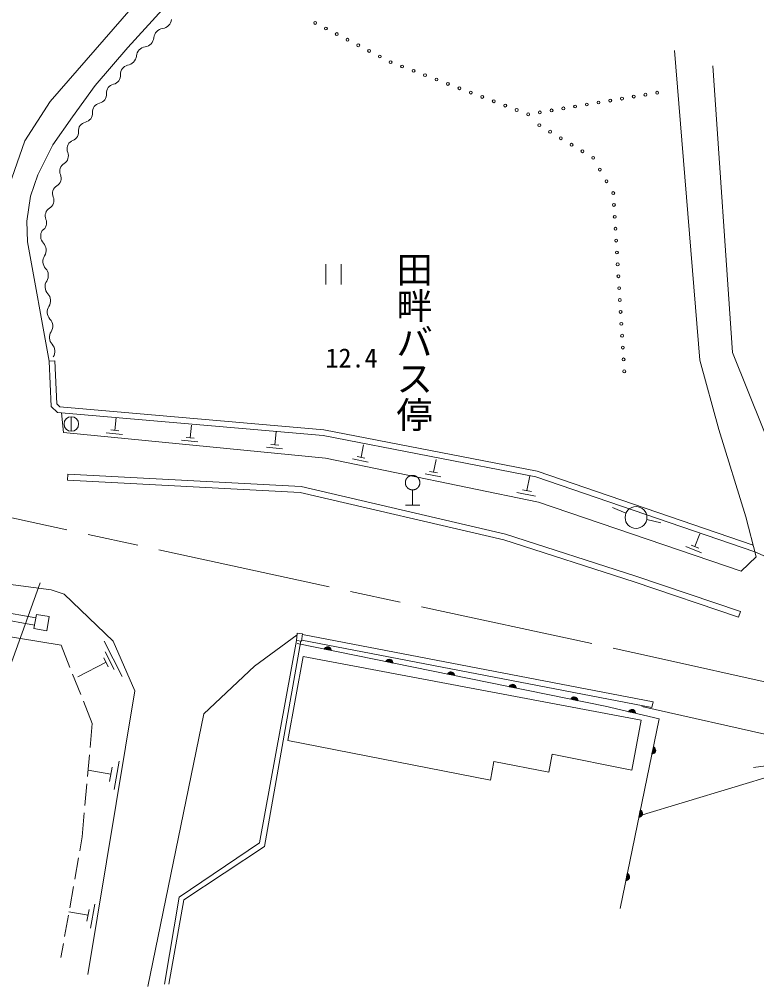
# Model space of a CAD drawing. Units: millimetres, scale not verified. Extents: x 40000 to 680000, y 20000 to 380000.
# Drawn here: x 367886 to 418664, y 261544 to 328176 of the extents above; entities that cross this region are included whole.
import ezdxf
from ezdxf.enums import TextEntityAlignment as Align

# ---------------------------------------------------------------- set-up
doc = ezdxf.new("R2010")
doc.units = ezdxf.units.MM
doc.header["$LTSCALE"] = 1000
doc.linetypes.add('CHAIN', pattern=[18.5, 12, -1.5, 3.5, -1.5])
for name, color, linetype, lineweight in [('M-BGD', 7, 'Continuous', 13), ('M-BMK', 2, 'CHAIN', 13), ('M-STR-STRC', 7, 'Continuous', 13), ('M-WORK', 1, 'Continuous', 13)]:
    doc.layers.add(name, color=color, linetype=linetype, lineweight=lineweight)
doc.styles.add('@ＭＳ ゴシック', font='')
doc.styles.add('ＭＳ ゴシック', font='')
doc.styles.get('@ＭＳ ゴシック').set_extended_font_data('@MS Gothic')
doc.styles.get('ＭＳ ゴシック').set_extended_font_data('MS Gothic')

msp = doc.modelspace()

# ---------------------------------------------------------------- linework, layer by layer
at = {"layer": 'M-BGD'}
for p, q in [((409665, 294152), (408743, 294540)), ((411092, 293714), (412067, 293493)), ((387009, 285179), (408223, 280862)), ((388885, 284797), (388917, 284852)), ((389375, 284697), (388885, 284797)), ((389362, 284730), (388911, 284822)), ((388917, 284852), (388956, 284895)), ((388927, 284850), (389358, 284762)), ((389354, 284793), (388942, 284877)), ((388956, 284895), (389015, 284934)), ((388978, 284900), (389331, 284829)), ((389307, 284864), (389013, 284924)), ((389015, 284934), (389070, 284953)), ((389068, 284943), (389264, 284903)), ((389070, 284953), (389133, 284961)), ((389133, 284961), (389211, 284945)), ((389211, 284945), (389266, 284913)), ((389266, 284913), (389309, 284874)), ((389309, 284874), (389348, 284815)), ((389348, 284815), (389368, 284760)), ((389368, 284760), (389375, 284697)), ((393128, 283933), (393160, 283988)), ((393618, 283834), (393128, 283933)), ((393604, 283867), (393154, 283959)), ((393160, 283988), (393199, 284031)), ((393169, 283986), (393601, 283899)), ((393597, 283930), (393185, 284014)), ((393199, 284031), (393258, 284070)), ((393221, 284037), (393573, 283965)), ((393550, 284001), (393256, 284061)), ((393258, 284070), (393313, 284090)), ((393311, 284080), (393507, 284040)), ((393313, 284090), (393376, 284097)), ((393376, 284097), (393454, 284081)), ((393454, 284081), (393509, 284050)), ((393509, 284050), (393552, 284011)), ((393552, 284011), (393591, 283952)), ((393591, 283952), (393610, 283897)), ((393610, 283897), (393618, 283834)), ((397442, 283168), (397501, 283207)), ((397793, 283137), (397499, 283197)), ((397501, 283207), (397556, 283226)), ((397554, 283217), (397750, 283177)), ((397556, 283226), (397619, 283234)), ((397619, 283234), (397697, 283218)), ((397697, 283218), (397752, 283187)), ((397371, 283070), (397402, 283125)), ((397861, 282970), (397371, 283070)), ((397847, 283004), (397396, 283096)), ((397402, 283125), (397442, 283168)), ((397412, 283123), (397843, 283035)), ((397840, 283067), (397428, 283150)), ((397463, 283174), (397816, 283102)), ((397752, 283187), (397795, 283147)), ((397795, 283147), (397834, 283088)), ((397834, 283088), (397853, 283033)), ((397853, 283033), (397861, 282970)), ((401614, 282207), (401645, 282262)), ((402104, 282107), (401614, 282207)), ((402090, 282141), (401639, 282232)), ((401645, 282262), (401685, 282305)), ((401655, 282260), (402086, 282172)), ((402082, 282203), (401671, 282287)), ((401685, 282305), (401744, 282344)), ((401706, 282311), (402059, 282239)), ((402036, 282274), (401742, 282334)), ((401744, 282344), (401799, 282363)), ((401797, 282353), (401993, 282313)), ((401799, 282363), (401861, 282371)), ((401861, 282371), (401940, 282355)), ((401940, 282355), (401995, 282323)), ((401995, 282323), (402038, 282284)), ((402038, 282284), (402077, 282225)), ((402077, 282225), (402096, 282170)), ((402096, 282170), (402104, 282107)), ((405856, 281344), (405888, 281398)), ((406346, 281244), (405856, 281344)), ((406333, 281277), (405882, 281369)), ((405888, 281398), (405927, 281441)), ((405898, 281396), (406329, 281309)), ((406325, 281340), (405914, 281424)), ((405927, 281441), (405986, 281480)), ((405949, 281447), (406302, 281375)), ((406278, 281411), (405984, 281471)), ((405986, 281480), (406041, 281500)), ((406039, 281490), (406235, 281450)), ((406041, 281500), (406104, 281508)), ((406104, 281508), (406183, 281492)), ((406183, 281492), (406237, 281460)), ((406237, 281460), (406280, 281421)), ((406280, 281421), (406319, 281362)), ((406319, 281362), (406339, 281307)), ((406339, 281307), (406346, 281244)), ((408223, 280862), (411947, 279997)), ((409841, 280486), (409874, 280540)), ((409874, 280540), (409915, 280582)), ((409884, 280538), (410313, 280438)), ((410310, 280470), (409901, 280565)), ((409915, 280582), (409975, 280619)), ((409937, 280587), (410287, 280506)), ((410265, 280542), (409973, 280610)), ((409975, 280619), (410031, 280637)), ((410028, 280627), (410223, 280582)), ((410031, 280637), (410093, 280643)), ((410093, 280643), (410171, 280625)), ((410171, 280625), (410225, 280592)), ((410225, 280592), (410267, 280551)), ((410267, 280551), (410305, 280491)), ((410751, 280831), (420577, 278639)), ((411947, 279997), (409254, 266925)), ((410328, 280373), (409841, 280486)), ((410316, 280407), (409868, 280511)), ((410305, 280491), (410323, 280436)), ((410323, 280436), (410328, 280373)), ((411448, 277573), (411549, 278063)), ((411481, 277587), (411574, 278037)), ((411601, 278022), (411513, 277591)), ((411544, 277594), (411629, 278006)), ((411549, 278063), (411603, 278031)), ((411652, 277970), (411579, 277618)), ((411603, 278031), (411646, 277992)), ((411615, 277641), (411675, 277935)), ((411646, 277992), (411685, 277933)), ((411695, 277880), (411654, 277684)), ((411685, 277933), (411704, 277878)), ((411704, 277878), (411712, 277815)), ((411511, 277581), (411448, 277573)), ((411566, 277600), (411511, 277581)), ((411625, 277639), (411566, 277600)), ((411664, 277682), (411625, 277639)), ((411696, 277737), (411664, 277682)), ((411712, 277815), (411696, 277737)), ((421343, 276573), (410569, 273306)), ((418446, 276640), (420736, 276957)), ((410550, 273216), (410651, 273706)), ((410613, 273224), (410550, 273216)), ((410584, 273230), (410676, 273680)), ((410668, 273243), (410613, 273224)), ((410704, 273664), (410615, 273233)), ((410646, 273237), (410731, 273649)), ((410651, 273706), (410706, 273674)), ((410727, 273282), (410668, 273243)), ((410755, 273613), (410682, 273261)), ((410706, 273674), (410749, 273635)), ((410717, 273284), (410778, 273578)), ((410767, 273325), (410727, 273282)), ((410749, 273635), (410788, 273576)), ((410797, 273523), (410757, 273327)), ((410798, 273380), (410767, 273325)), ((410788, 273576), (410807, 273521)), ((410814, 273458), (410798, 273380)), ((410807, 273521), (410814, 273458)), ((409653, 268859), (409754, 269349)), ((409686, 268873), (409779, 269323)), ((409806, 269307), (409718, 268876)), ((409749, 268880), (409834, 269291)), ((409754, 269349), (409808, 269317)), ((409857, 269256), (409784, 268903)), ((409808, 269317), (409851, 269278)), ((409820, 268927), (409880, 269221)), ((409851, 269278), (409890, 269219)), ((409890, 269219), (409909, 269164)), ((409716, 268867), (409653, 268859)), ((409771, 268886), (409716, 268867)), ((409830, 268925), (409771, 268886)), ((409869, 268968), (409830, 268925)), ((409900, 269166), (409859, 268970)), ((409901, 269022), (409869, 268968)), ((409917, 269101), (409901, 269022)), ((409909, 269164), (409917, 269101))]:
    msp.add_line(p, q, dxfattribs=at)
msp.add_circle((410357, 293863), 750, dxfattribs=at)
at = {"layer": 'M-BMK'}
for p, q in [((359420, 295549), (411492, 284271)), ((411492, 284271), (426207, 280973))]:
    msp.add_line(p, q, dxfattribs=at)
at = {"layer": 'M-STR-STRC'}
msp.add_line((369318, 289352), (365302, 278251), dxfattribs=at)
at = {"layer": 'M-WORK'}
for p, q in [((370008, 322521), (378826, 332645)), ((375364, 326238), (377735, 328849)), ((373100, 323627), (375364, 326238)), ((414743, 304695), (412998, 326021)), ((415644, 324973), (417008, 305237)), ((371555, 321469), (373100, 323627)), ((368268, 319804), (370008, 322521)), ((370196, 319524), (371555, 321469)), ((366829, 315719), (368268, 319804)), ((369157, 317477), (370196, 319524)), ((368660, 315986), (369157, 317477)), ((368411, 314281), (368660, 315986)), ((368438, 312842), (368411, 314281)), ((369934, 304624), (368438, 312842)), ((388997, 311311), (388997, 309911)), ((390047, 309911), (390047, 311311)), ((417008, 305237), (420498, 296498)), ((369934, 304624), (370334, 304643)), ((369934, 304624), (370082, 301500)), ((370334, 304643), (370474, 301680)), ((416049, 299926), (414743, 304695)), ((370082, 301500), (370508, 301097)), ((370474, 301680), (370682, 301484)), ((370682, 301484), (388854, 299909)), ((370508, 301097), (388799, 299512)), ((370790, 301073), (370925, 299719)), ((371465, 300803), (371465, 299803)), ((374451, 299865), (374547, 300749)), ((374727, 299835), (374175, 299895)), ((379640, 299345), (379736, 300229)), ((388854, 299909), (403555, 297049)), ((417927, 293905), (416049, 299926)), ((370925, 299719), (388967, 297952)), ((374979, 299584), (373875, 299704)), ((380168, 299064), (379064, 299184)), ((379916, 299315), (379364, 299375)), ((385477, 298871), (385573, 299755)), ((388799, 299512), (403451, 296662)), ((386006, 298591), (384901, 298710)), ((385753, 298841), (385201, 298901)), ((391416, 298006), (391588, 298878)), ((388967, 297952), (403646, 294915)), ((391919, 297681), (390828, 297895)), ((391689, 297953), (391144, 298060)), ((396413, 296981), (396584, 297853)), ((371207, 296438), (371228, 296838)), ((371228, 296838), (387293, 295988)), ((396915, 296656), (395825, 296870)), ((396685, 296927), (396140, 297034)), ((402848, 295712), (403050, 296740)), ((403451, 296662), (418530, 291493)), ((403555, 297049), (418425, 291952)), ((371207, 296438), (387237, 295590)), ((387293, 295988), (401362, 292720)), ((387237, 295590), (401255, 292334)), ((394969, 294707), (394969, 295762)), ((403440, 295329), (402155, 295582)), ((403169, 295649), (402527, 295775)), ((394469, 294707), (395469, 294707)), ((403646, 294915), (417606, 290173)), ((418639, 291147), (417927, 293905)), ((401362, 292720), (410349, 289819)), ((414417, 291860), (414757, 292732)), ((401255, 292334), (410224, 289439)), ((414877, 291429), (413787, 291854)), ((414690, 291754), (414144, 291966)), ((418530, 291493), (419884, 290901)), ((354605, 290971), (370083, 288871)), ((417606, 290173), (418639, 291147)), ((410224, 289439), (417424, 287002)), ((410349, 289819), (417552, 287380)), ((370083, 288871), (370971, 288587)), ((370971, 288587), (374346, 285337)), ((361897, 288221), (369015, 286948)), ((370760, 285063), (355870, 287519)), ((361807, 287730), (368927, 286456)), ((368891, 286213), (369056, 287189)), ((369056, 287189), (369948, 287039)), ((417424, 287002), (417552, 287380)), ((369948, 287039), (369783, 286063)), ((369783, 286063), (368891, 286213)), ((387023, 285901), (386964, 285396)), ((387386, 285859), (387023, 285901)), ((387327, 285354), (387386, 285859)), ((373719, 285351), (374964, 282918)), ((374346, 285337), (375829, 281918)), ((384081, 283622), (387008, 285771)), ((386964, 285396), (384425, 271458)), ((384758, 271203), (387278, 285360)), ((386964, 285396), (387327, 285354)), ((387334, 285409), (411453, 280763)), ((387380, 285807), (411528, 281156)), ((371371, 283528), (370760, 285063)), ((373787, 284618), (374409, 283402)), ((373855, 283885), (371909, 282890)), ((373699, 284189), (374010, 283581)), ((386376, 278509), (387437, 284284)), ((387437, 284284), (410702, 279892)), ((380591, 280346), (384081, 283622)), ((372110, 281669), (371555, 283063)), ((375829, 281918), (372598, 262370)), ((372905, 279669), (372294, 281204)), ((411453, 280763), (411528, 281156)), ((376735, 261544), (380591, 280346)), ((410702, 279892), (410062, 276464)), ((372757, 278007), (372905, 279669)), ((400327, 275768), (386376, 278509)), ((372581, 276015), (372713, 277509)), ((404592, 277565), (404352, 276325)), ((410062, 276464), (404592, 277565)), ((374282, 276667), (374103, 275685)), ((374765, 277087), (374406, 275122)), ((400563, 277047), (400327, 275768)), ((404352, 276325), (400563, 277047)), ((374193, 276176), (372620, 276464)), ((372404, 274023), (372536, 275517)), ((372212, 271863), (372360, 273525)), ((372045, 270910), (372212, 271863)), ((384425, 271458), (378891, 267710)), ((379211, 267533), (384758, 271203)), ((371698, 268940), (371958, 270418)), ((371352, 266971), (371612, 268448)), ((373094, 267220), (372794, 265580)), ((378891, 267710), (377879, 261707)), ((378181, 261725), (379211, 267533)), ((372616, 266460), (371304, 266700)), ((372691, 266870), (372541, 266050)), ((371006, 265001), (371265, 266478)), ((370751, 263555), (370919, 264508))]:
    msp.add_line(p, q, dxfattribs=at)
msp.add_lwpolyline([(395469, 296262), (395469, 296271), (395468, 296280), (395468, 296288), (395468, 296297), (395467, 296306), (395466, 296315), (395465, 296323), (395464, 296332), (395463, 296341), (395461, 296349), (395460, 296358), (395458, 296366), (395456, 296375), (395454, 296384), (395452, 296392), (395449, 296400), (395447, 296409), (395444, 296417), (395441, 296425), (395438, 296434), (395435, 296442), (395432, 296450), (395429, 296458), (395425, 296466), (395422, 296474), (395418, 296482), (395414, 296490), (395410, 296498), (395406, 296505), (395401, 296513), (395397, 296520), (395392, 296528), (395388, 296535), (395383, 296543), (395378, 296550), (395373, 296557), (395368, 296564), (395362, 296571), (395357, 296578), (395351, 296584), (395345, 296591), (395340, 296598), (395334, 296604), (395328, 296610), (395322, 296617), (395315, 296623), (395309, 296629), (395302, 296635), (395296, 296640), (395289, 296646), (395282, 296652), (395276, 296657), (395269, 296662), (395262, 296667), (395254, 296673), (395247, 296677), (395240, 296682), (395233, 296687), (395225, 296692), (395217, 296696), (395210, 296700), (395202, 296704), (395194, 296708), (395187, 296712), (395179, 296716), (395171, 296720), (395163, 296723), (395155, 296726), (395146, 296730), (395138, 296733), (395130, 296736), (395122, 296738), (395113, 296741), (395105, 296743), (395096, 296746), (395088, 296748), (395079, 296750), (395071, 296752), (395062, 296753), (395054, 296755), (395045, 296756), (395036, 296758), (395028, 296759), (395019, 296760), (395010, 296760), (395002, 296761), (394993, 296762), (394984, 296762), (394975, 296762), (394967, 296762), (394958, 296762), (394949, 296762), (394940, 296761), (394932, 296761), (394923, 296760), (394914, 296759), (394905, 296758), (394897, 296757), (394888, 296756), (394880, 296754), (394871, 296753), (394862, 296751), (394854, 296749), (394845, 296747), (394837, 296745), (394828, 296742), (394820, 296740), (394812, 296737), (394803, 296734), (394795, 296731), (394787, 296728), (394779, 296725), (394771, 296721), (394763, 296718), (394755, 296714), (394747, 296710), (394739, 296706), (394731, 296702), (394724, 296698), (394716, 296694), (394709, 296689), (394701, 296685), (394694, 296680), (394687, 296675), (394679, 296670), (394672, 296665), (394665, 296660), (394658, 296654), (394652, 296649), (394645, 296643), (394638, 296637), (394632, 296632), (394625, 296626), (394619, 296620), (394613, 296613), (394607, 296607), (394601, 296601), (394595, 296594), (394589, 296588), (394584, 296581), (394578, 296574), (394573, 296567), (394567, 296560), (394562, 296553), (394557, 296546), (394552, 296539), (394547, 296532), (394543, 296524), (394538, 296517), (394534, 296509), (394530, 296501), (394526, 296494), (394522, 296486), (394518, 296478), (394514, 296470), (394510, 296462), (394507, 296454), (394504, 296446), (394501, 296438), (394498, 296430), (394495, 296421), (394492, 296413), (394489, 296405), (394487, 296396), (394485, 296388), (394483, 296379), (394481, 296371), (394479, 296362), (394477, 296354), (394476, 296345), (394474, 296336), (394473, 296328), (394472, 296319), (394471, 296310), (394470, 296302), (394470, 296293), (394469, 296284), (394469, 296275), (394469, 296267), (394469, 296258), (394469, 296249), (394469, 296240), (394470, 296232), (394470, 296223), (394471, 296214), (394472, 296205), (394473, 296197), (394474, 296188), (394476, 296179), (394477, 296171), (394479, 296162), (394481, 296154), (394483, 296145), (394485, 296137), (394487, 296128), (394489, 296120), (394492, 296111), (394495, 296103), (394498, 296095), (394501, 296087), (394504, 296078), (394507, 296070), (394510, 296062), (394514, 296054), (394518, 296046), (394522, 296039), (394526, 296031), (394530, 296023), (394534, 296015), (394538, 296008), (394543, 296000), (394547, 295993), (394552, 295986), (394557, 295978), (394562, 295971), (394567, 295964), (394573, 295957), (394578, 295950), (394584, 295943), (394589, 295937), (394595, 295930), (394601, 295924), (394607, 295917), (394613, 295911), (394619, 295905), (394625, 295899), (394632, 295893), (394638, 295887), (394645, 295881), (394652, 295876), (394658, 295870), (394665, 295865), (394672, 295860), (394679, 295854), (394687, 295849), (394694, 295845), (394701, 295840), (394709, 295835), (394716, 295831), (394724, 295826), (394731, 295822), (394739, 295818), (394747, 295814), (394755, 295810), (394763, 295807), (394771, 295803), (394779, 295800), (394787, 295796), (394795, 295793), (394803, 295790), (394812, 295788), (394820, 295785), (394828, 295782), (394837, 295780), (394845, 295778), (394854, 295776), (394862, 295774), (394871, 295772), (394880, 295770), (394888, 295769), (394897, 295767), (394905, 295766), (394914, 295765), (394923, 295764), (394932, 295764), (394940, 295763), (394949, 295763), (394958, 295762), (394967, 295762), (394975, 295762), (394984, 295762), (394993, 295763), (395002, 295763), (395010, 295764), (395019, 295765), (395028, 295766), (395036, 295767), (395045, 295768), (395054, 295769), (395062, 295771), (395071, 295773), (395079, 295775), (395088, 295777), (395096, 295779), (395105, 295781), (395113, 295784), (395122, 295786), (395130, 295789), (395138, 295792), (395146, 295795), (395155, 295798), (395163, 295801), (395171, 295805), (395179, 295808), (395187, 295812), (395194, 295816), (395202, 295820), (395210, 295824), (395217, 295828), (395225, 295833), (395233, 295837), (395240, 295842), (395247, 295847), (395254, 295852), (395262, 295857), (395269, 295862), (395276, 295867), (395282, 295873), (395289, 295878), (395296, 295884), (395302, 295890), (395309, 295896), (395315, 295902), (395322, 295908), (395328, 295914), (395334, 295920), (395340, 295927), (395345, 295933), (395351, 295940), (395357, 295947), (395362, 295954), (395368, 295961), (395373, 295968), (395378, 295975), (395383, 295982), (395388, 295989), (395392, 295997), (395397, 296004), (395401, 296012), (395406, 296019), (395410, 296027), (395414, 296035), (395418, 296042), (395422, 296050), (395425, 296058), (395429, 296066), (395432, 296074), (395435, 296083), (395438, 296091), (395441, 296099), (395444, 296107), (395447, 296116), (395449, 296124), (395452, 296132), (395454, 296141), (395456, 296149), (395458, 296158), (395460, 296167), (395461, 296175), (395463, 296184), (395464, 296192), (395465, 296201), (395466, 296210), (395467, 296219), (395468, 296227), (395468, 296236), (395468, 296245), (395469, 296253)], close=True, dxfattribs=at)
for centre, radius in [((388257, 327930), 100), ((389000, 327545), 100), ((389742, 327159), 100), ((390485, 326773), 100), ((391228, 326387), 100), ((391971, 326001), 100), ((392713, 325616), 100), ((393456, 325230), 100), ((394245, 324930), 100), ((395035, 324630), 100), ((395824, 324331), 100), ((396613, 324031), 100), ((397402, 323731), 100), ((398191, 323431), 100), ((398981, 323132), 100), ((411814, 323124), 100), ((399770, 322832), 100), ((400559, 322532), 100), ((407774, 322446), 100), ((408582, 322582), 100), ((409390, 322717), 100), ((410198, 322853), 100), ((411006, 322988), 100), ((401348, 322233), 100), ((402138, 321933), 100), ((403735, 321769), 100), ((404543, 321904), 100), ((405351, 322040), 100), ((406158, 322175), 100), ((406966, 322311), 100), ((402927, 321633), 100), ((403697, 320888), 100), ((404438, 320438), 100), ((405179, 319987), 100), ((405920, 319537), 100), ((406661, 319087), 100), ((407402, 318636), 100), ((407864, 317828), 100), ((408326, 317020), 100), ((408788, 316212), 100), ((408838, 315393), 100), ((408889, 314574), 100), ((408940, 313755), 100), ((408991, 312937), 100), ((409041, 312118), 100), ((409092, 311299), 100), ((409143, 310480), 100), ((409193, 309662), 100), ((409244, 308843), 100), ((409295, 308024), 100), ((409346, 307205), 100), ((409396, 306386), 100), ((409447, 305568), 100), ((409498, 304749), 100), ((409548, 303930), 100), ((371465, 300303), 500)]:
    msp.add_circle(centre, radius, dxfattribs=at)
at = {"layer": 'M-WORK', "lineweight": 18}
for centre, radius, start, end in [((377652, 328248), 711, 278.38238, 354.2131), ((377859, 326842), 711, 98.38238, 174.2131), ((376445, 326986), 711, 278.38238, 354.2131), ((376652, 325580), 711, 98.38238, 174.2131), ((375238, 325723), 711, 278.38238, 354.2131), ((375483, 324409), 628, 103.02903, 183.93419), ((374231, 324322), 628, 283.02903, 3.93419), ((374514, 323100), 628, 103.02903, 183.93419), ((373262, 323014), 628, 283.02903, 3.93419), ((373545, 321791), 628, 103.02903, 183.93419), ((372293, 321705), 628, 283.02903, 3.93419), ((372576, 320482), 628, 103.02903, 183.93419), ((371324, 320396), 628, 283.02903, 3.93419), ((371788, 319255), 620, 121.31014, 202.71519), ((370644, 318776), 620, 301.31014, 22.71519), ((371289, 317717), 620, 121.31014, 202.71519), ((370144, 317238), 620, 301.31014, 22.71519), ((370789, 316178), 620, 121.31014, 202.71519), ((369645, 315699), 620, 301.31014, 22.71519), ((370289, 314640), 620, 121.31014, 202.71519), ((369145, 314161), 620, 301.31014, 22.71519), ((370065, 313244), 712, 147.06408, 222.81113), ((369021, 312276), 712, 327.06408, 42.81113), ((370216, 311501), 712, 147.06408, 222.81113), ((369171, 310534), 712, 327.06408, 42.81113), ((370366, 309759), 712, 147.06408, 222.81113), ((369322, 308791), 712, 327.06408, 42.81113), ((370517, 308017), 712, 147.06408, 222.81113), ((369472, 307049), 712, 327.06408, 42.81113), ((370667, 306275), 712, 147.06408, 222.81113), ((369623, 305307), 712, 327.06408, 42.81113)]:
    msp.add_arc(centre, radius, start, end, dxfattribs=at)

# ---------------------------------------------------------------- texts
at = {"layer": 'M-WORK', "style": '@ＭＳ ゴシック'}
msp.add_text('田畔バス停', height=1833, rotation=270, dxfattribs=at).set_placement((395073, 312215), align=Align.MIDDLE_LEFT)
at = {"layer": 'M-WORK', "style": 'ＭＳ ゴシック'}
msp.add_text('12.4', height=1320, dxfattribs=at).set_placement((388968, 304854), align=Align.MIDDLE_LEFT)

doc.saveas('drawing.dxf')
